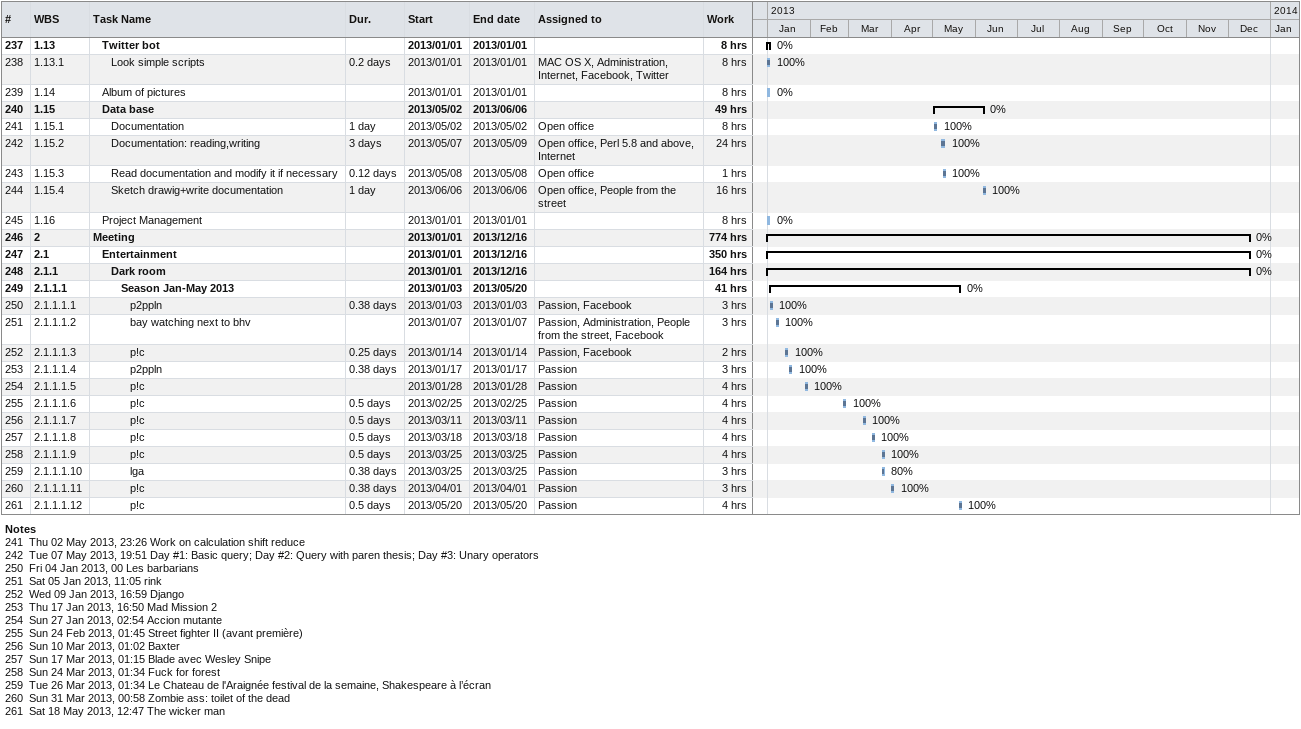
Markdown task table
| ID | WBS | Task | Duration | Start | Finish | Resources | % complete | Work (h) |
|---|---|---|---|---|---|---|---|---|
| 237 | 1.13 | **Twitter bot** |  | 2013-01-01 | 2013-01-01 |  | 0 | 8 |
| 238 | 1.13.1 | Look simple scripts | 0.2d | 2013-01-01 | 2013-01-01 | MAC OS X, Administration, Internet, Facebook, Twitter | 100 | 8 |
| 239 | 1.14 | Album of pictures |  | 2013-01-01 | 2013-01-01 |  | 0 | 8 |
| 240 | 1.15 | **Data base** |  | 2013-05-02 | 2013-06-06 |  | 0 | 49 |
| 241 | 1.15.1 | Documentation | 1d | 2013-05-02 | 2013-05-02 | Open office | 100 | 8 |
| 242 | 1.15.2 | Documentation: reading,writing | 3d | 2013-05-07 | 2013-05-09 | Open office, Perl 5.8 and above, Internet | 100 | 24 |
| 243 | 1.15.3 | Read documentation and modify it if necessary | 0.12d | 2013-05-08 | 2013-05-08 | Open office | 100 | 1 |
| 244 | 1.15.4 | Sketch drawig+write documentation | 1d | 2013-06-06 | 2013-06-06 | Open office, People from the street | 100 | 16 |
| 245 | 1.16 | Project Management |  | 2013-01-01 | 2013-01-01 |  | 0 | 8 |
| 246 | 2 | **Meeting** |  | 2013-01-01 | 2013-12-16 |  | 0 | 774 |
| 247 | 2.1 | **Entertainment** |  | 2013-01-01 | 2013-12-16 |  | 0 | 350 |
| 248 | 2.1.1 | **Dark room** |  | 2013-01-01 | 2013-12-16 |  | 0 | 164 |
| 249 | 2.1.1.1 | **Season Jan-May 2013** |  | 2013-01-03 | 2013-05-20 |  | 0 | 41 |
| 250 | 2.1.1.1.1 | p2ppln | 0.38d | 2013-01-03 | 2013-01-03 | Passion, Facebook | 100 | 3 |
| 251 | 2.1.1.1.2 | bay watching next to bhv |  | 2013-01-07 | 2013-01-07 | Passion, Administration, People from the street, Facebook | 100 | 3 |
| 252 | 2.1.1.1.3 | p!c | 0.25d | 2013-01-14 | 2013-01-14 | Passion, Facebook | 100 | 2 |
| 253 | 2.1.1.1.4 | p2ppln | 0.38d | 2013-01-17 | 2013-01-17 | Passion | 100 | 3 |
| 254 | 2.1.1.1.5 | p!c |  | 2013-01-28 | 2013-01-28 | Passion | 100 | 4 |
| 255 | 2.1.1.1.6 | p!c | 0.5d | 2013-02-25 | 2013-02-25 | Passion | 100 | 4 |
| 256 | 2.1.1.1.7 | p!c | 0.5d | 2013-03-11 | 2013-03-11 | Passion | 100 | 4 |
| 257 | 2.1.1.1.8 | p!c | 0.5d | 2013-03-18 | 2013-03-18 | Passion | 100 | 4 |
| 258 | 2.1.1.1.9 | p!c | 0.5d | 2013-03-25 | 2013-03-25 | Passion | 100 | 4 |
| 259 | 2.1.1.1.10 | lga | 0.38d | 2013-03-25 | 2013-03-25 | Passion | 80 | 3 |
| 260 | 2.1.1.1.11 | p!c | 0.38d | 2013-04-01 | 2013-04-01 | Passion | 100 | 3 |
| 261 | 2.1.1.1.12 | p!c | 0.5d | 2013-05-20 | 2013-05-20 | Passion | 100 | 4 |

Notes
- 241: Thu 02 May 2013, 23:26 Work on calculation shift reduce
- 242: Tue 07 May 2013, 19:51 Day #1: Basic query; Day #2: Query with paren thesis; Day #3: Unary operators
- 250: Fri 04 Jan 2013, 00 Les barbarians
- 251: Sat 05 Jan 2013, 11:05 rink
- 252: Wed 09 Jan 2013, 16:59 Django
- 253: Thu 17 Jan 2013, 16:50 Mad Mission 2
- 254: Sun 27 Jan 2013, 02:54 Accion mutante
- 255: Sun 24 Feb 2013, 01:45 Street fighter II (avant première)
- 256: Sun 10 Mar 2013, 01:02 Baxter
- 257: Sun 17 Mar 2013, 01:15 Blade avec Wesley Snipe
- 258: Sun 24 Mar 2013, 01:34 Fuck for forest
- 259: Tue 26 Mar 2013, 01:34 Le Chateau de l'Araignée festival de la semaine, Shakespeare à l’écran
- 260: Sun 31 Mar 2013, 00:58 Zombie ass: toilet of the dead
- 261: Sat 18 May 2013, 12:47 The wicker man
